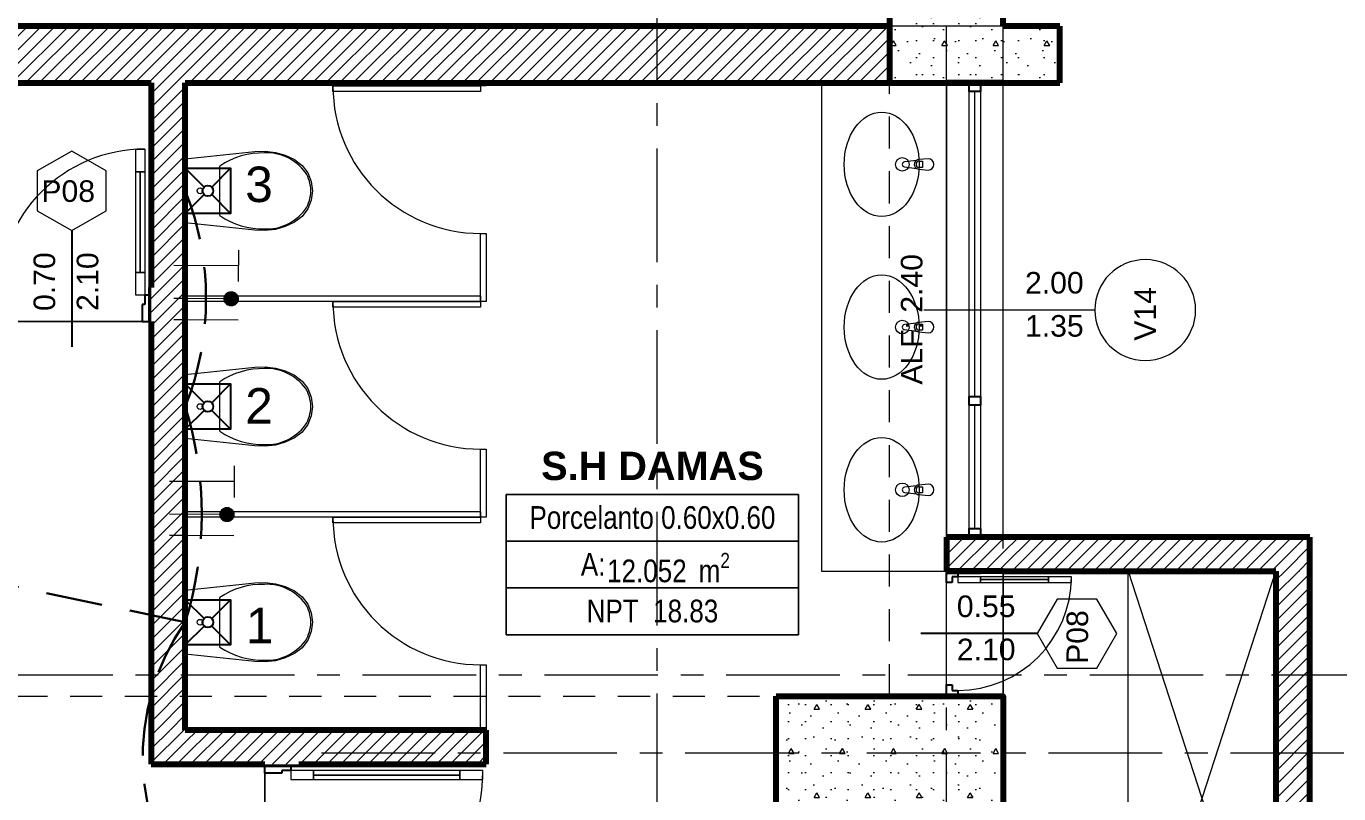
# Model space of a CAD drawing. Header units: inches. Extents: x -19 to 5698, y -728 to 92.
# Drawn here: x 417.27 to 423.05, y 16.97 to 20.35 of the extents above; entities that cross this region are included whole.
import ezdxf

# ---------------------------------------------------------------- set-up
doc = ezdxf.new("R2010")
doc.units = ezdxf.units.IN
doc.header["$MEASUREMENT"] = 0
doc.set_wipeout_variables(frame=1)
for name, pattern in [('ACAD_ISO04W100', [30, 24, -3, 0, -3]), ('HIDDEN', [0.375, 0.25, -0.125]), ('Hidden Line', [0.195611, 0.141111, -0.0545]), ('Línea Oculta', [0.195611, 0.141111, -0.0545]), ('Punto & Raya', [0.65, 0.5, -0.075, 0, -0.075]), ('RAYITAS', [0.375, 0.25, -0.125]), ('Wipeout_Contour', [1, 0, -1])]:
    doc.linetypes.add(name, pattern=pattern)
for name, color, linetype, lineweight in [('00 conduct tomacorr', 120, 'HIDDEN', 30), ('00 IE LUZ EMERGENCIA', 253, 'Continuous', 0), ('T-TECHO-E', 150, 'Continuous', 20), ('TOMACORRIENTE', 22, 'RAYITAS', 9)]:
    doc.layers.add(name, color=color, linetype=linetype, lineweight=lineweight)
for name, color, linetype in [('02 _ ARQ _ ALB _ Ejes Generales', 251, 'Continuous'), ('02 _ ARQ _ ZON _ Espacio.3D', 7, 'Continuous'), ('08 _ STR _ EXT _ 06 Columnas', 7, 'Continuous'), ('08 _ STR _ EXT _ 06 Elementos de Fachada', 7, 'Continuous'), ('08 _ STR _ EXT _ 07 Losa Aligerada', 7, 'Continuous'), ('08 _ STR _ EXT _ 09 Vigas', 251, 'Continuous'), ('Dibujo 2D - General', 7, 'Continuous'), ('Estructura - 04 MURO', 7, 'Continuous'), ('Fluxometro E. Baño', 140, 'Continuous'), ('Fluxometro E. Mingitorio', 117, 'Continuous'), ('Interior - Sanitarios', 7, 'Continuous'), ('Marcador - Secciones', 7, 'Continuous')]:
    doc.layers.add(name, color=color, linetype=linetype)
doc.styles.add('Annotative', font='arial.ttf')
doc.styles.add('Estilo_Generado_4', font='swisse.ttf')
doc.styles.add('Estilo_Generado_8', font='arialbd.ttf')
doc.styles.add('Estilo_Generado_9', font='ARIALN.TTF')
pattern_1 = [(0, (370.00008, 2e-08), (0, 0.3897114), [0.024375, -0.200625]), (0, (370.11258, 0.19486), (0, 0.3897114), [0.024375, -0.200625]), (60, (370.00008, 2e-08), (-0.3375, 0.1948557), [0.024375, -0.200625]), (60, (370.22508, 2e-08), (-0.3375, 0.1948557), [0.024375, -0.200625]), (120, (370.02445, 2e-08), (0.3375, 0.1948557), [0.024375, -0.200625]), (120, (370.24945, 2e-08), (0.3375, 0.1948557), [0.024375, -0.200625]), (0, (370.000076, 0.0375), (0, 0.075), [0, -0.075, 0, -0.1125]), (45, (370.037576, 0.0375), (-0.05303301, 0.05303301), [0, -0.05625, 0, -0.09375])]
pattern_2 = [(45, (370.000076, 2e-08), (-0.030052038, 0.030052038), [])]

# ---------------------------------------------------------------- blocks, each defined once
blk = doc.blocks.new('Flux E Baño')
at = {"layer": 'Fluxometro E. Baño'}
for p, q in [((-0.075, 0.15), (-0.0126, 0.0876)), ((0.075, 0.15), (0.0126, 0.0876)), ((-0.0126, 0.0624), (-0.075, 0)), ((0.0126, 0.0624), (0.075, 0))]:
    blk.add_line(p, q, dxfattribs=at)
blk.add_lwpolyline([(-0.075, 0.15), (0.075, 0.15), (0.075, 0), (-0.075, 0)], close=True, dxfattribs=at)
at = {"layer": 'Fluxometro E. Baño', "color": 242, "true_color": 0xcd2027}
blk.add_circle((0, 0.075), 0.0178, dxfattribs=at)
blk = doc.blocks.new('a')
at = {"layer": 'TOMACORRIENTE', "ltscale": 0.05}
h = blk.add_hatch(color=4, dxfattribs=at)
edge = h.paths.add_edge_path()
edge.add_arc((0, 0.0752), 0.0211, 0, 360)
at = {"layer": 'TOMACORRIENTE', "color": 4}
for p, q in [((-0.1455, 0.0963), (-0.0515, 0.0963)), ((-0.0985, 0.0963), (-0.0985, -0.0966)), ((0, 0.0963), (0, -0.0963)), ((0.0623, -0.0963), (0.0623, 0.0963))]:
    blk.add_line(p, q, dxfattribs=at)
blk.add_circle((0, 0.0752), 0.0211, dxfattribs=at)
blk = doc.blocks.new('CABLE 3FACE')
at = {"layer": 'T-TECHO-E', "rotation": 59.94170052614085}
blk.add_blockref('a', (0, 0), dxfattribs=at)

msp = doc.modelspace()

# ---------------------------------------------------------------- hatches: boundary and pattern name
at = {"layer": '08 _ STR _ EXT _ 06 Columnas', "linetype": 'Continuous', "lineweight": 9}
h = msp.add_hatch(dxfattribs=at)
h.set_pattern_fill('HORMIGÓN_EN_MASA_0002', style=0, pattern_type=2)
h.set_pattern_definition(pattern_1)
h.paths.add_polyline_path([(421.3201, 20.1), (421.5701, 20.1), (421.3201, 20.35)])
h = msp.add_hatch(dxfattribs=at)
h.set_pattern_fill('HORMIGÓN_EN_MASA_0002', style=0, pattern_type=2)
h.set_pattern_definition(pattern_1)
h.paths.add_polyline_path([(421.3201, 20.35), (421.5701, 20.1), (421.5701, 20.1), (421.5701, 20.35)])
h = msp.add_hatch(dxfattribs=at)
h.set_pattern_fill('HORMIGÓN_EN_MASA_0002', style=0, pattern_type=2)
h.set_pattern_definition(pattern_1)
h.paths.add_polyline_path([(420.5701, 17.4), (420.5701, 16.9), (421.0701, 16.9), (421.0701, 16.4), (421.5701, 16.4), (421.5701, 17.4)])
at = {"layer": '08 _ STR _ EXT _ 06 Elementos de Fachada', "linetype": 'Continuous', "lineweight": 9}
h = msp.add_hatch(dxfattribs=at)
h.set_pattern_fill('HORMIGÓN_EN_MASA_0002', color=250, style=0, pattern_type=2)
h.set_pattern_definition(pattern_1)
h.paths.add_polyline_path([(421.5701, 20.1), (421.8201, 20.1), (421.8201, 20.35), (421.5701, 20.35)])

# ---------------------------------------------------------------- linework, layer by layer
at = {"layer": '02 _ ARQ _ ZON _ Espacio.3D', "color": 251, "linetype": 'Continuous', "lineweight": 13}
for p, q in [((420.6694, 18.2878), (419.3831, 18.2878)), ((419.3831, 18.2878), (419.3831, 17.6701)), ((419.3831, 18.2878), (420.6694, 18.2878)), ((419.3831, 18.0819), (419.3831, 18.2878)), ((420.6694, 17.6701), (420.6694, 18.2878)), ((420.6694, 18.2878), (420.6694, 18.0819)), ((420.6694, 18.0819), (419.3831, 18.0819)), ((419.3831, 18.0819), (420.6694, 18.0819)), ((419.3831, 17.876), (419.3831, 18.0819)), ((420.6694, 18.0819), (420.6694, 17.876)), ((420.6694, 17.876), (419.3831, 17.876)), ((419.3831, 17.876), (420.6694, 17.876)), ((419.3831, 17.6701), (419.3831, 17.876)), ((420.6694, 17.876), (420.6694, 17.6701)), ((419.3831, 17.6701), (420.6694, 17.6701)), ((420.6694, 17.6701), (419.3831, 17.6701))]:
    msp.add_line(p, q, dxfattribs=at)
at = {"layer": '02 _ ARQ _ ZON _ Espacio.3D', "color": 254, "linetype": 'Continuous', "lineweight": 0, "flags": 128}
msp.add_lwpolyline([(390.0701, 17.4), (414.5701, 17.4), (414.5701, 16.25), (415.7701, 16.25), (415.7701, 15.5372), (417.4201, 15.5372), (417.4201, 15.1499), (418.3201, 15.1499), (418.3204, 17.1), (417.8201, 17.1), (417.8201, 19.05), (415.6804, 19.05), (415.6804, 20.35), (416.6701, 20.35)], dxfattribs=at)
at = {"layer": '02 _ ARQ _ ZON _ Espacio.3D', "color": 9, "linetype": 'Continuous', "lineweight": 5, "flags": 128}
for points in [[(415.8304, 20.1), (415.8304, 19.2), (417.12, 19.2), (417.12, 19.05), (417.82, 19.05), (417.82, 20.1)], [(417.97, 20.1), (417.97, 17.2499), (419.295, 17.2499), (419.295, 17.0999), (418.3201, 17.0999), (418.3201, 16.1999), (421.3201, 16.1999), (421.3201, 16.4), (421.07, 16.4), (421.07, 16.9), (420.57, 16.9), (420.57, 17.4), (421.3201, 17.4), (421.3201, 20.1)]]:
    msp.add_lwpolyline(points, close=True, dxfattribs=at)
at = {"layer": '08 _ STR _ EXT _ 06 Columnas', "color": 7, "linetype": 'Continuous', "lineweight": 80, "flags": 128}
for points in [[(421.3201, 20.1), (421.5701, 20.1)], [(421.5701, 20.1), (421.5701, 20.1)]]:
    msp.add_lwpolyline(points, dxfattribs=at)
msp.add_lwpolyline([(420.5701, 17.4), (421.5701, 17.4), (421.5701, 16.4), (421.0701, 16.4), (421.0701, 16.9), (420.5701, 16.9)], close=True, dxfattribs=at)
at = {"layer": '08 _ STR _ EXT _ 06 Elementos de Fachada', "color": 7, "linetype": 'Continuous', "lineweight": 80, "flags": 128}
for points in [[(421.8201, 20.35), (421.5701, 20.35)], [(421.8201, 20.1), (421.8201, 20.35)], [(421.5701, 20.1), (421.8201, 20.1)]]:
    msp.add_lwpolyline(points, dxfattribs=at)
at = {"layer": '08 _ STR _ EXT _ 07 Losa Aligerada', "color": 7, "linetype": 'Continuous', "lineweight": 18, "flags": 128}
msp.add_lwpolyline([(408.0698, 4.1), (413.5698, 4.1), (413.5698, 6.8828), (414.5701, 6.8828), (414.5701, 7.2038), (421.5701, 7.2038), (421.5701, 15.1499), (421.57, 15.1499), (421.57, 15.7999), (421.5701, 15.7999), (421.5701, 17.9501), (421.5701, 20.35), (419.0801, 20.35), (416.6701, 20.35), (416.6701, 22.35), (416.6701, 22.6), (416.6701, 24.5), (416.6701, 24.75), (416.6701, 26.75), (421.5701, 26.75), (421.5701, 29.7)], dxfattribs=at)
for points in [[(422.9201, 18.1001), (421.5701, 18.1001), (421.5701, 15.7999), (422.77, 15.7999), (422.7701, 15.1499), (421.5701, 15.1499), (421.5701, 14.9999), (422.9201, 14.9999)], [(422.12, 17.9499), (422.77, 17.9499), (422.77, 15.9499), (422.12, 15.9499)]]:
    msp.add_lwpolyline(points, close=True, dxfattribs=at)
at = {"layer": 'Estructura - 04 MURO', "color": 251, "linetype": 'Línea Oculta', "lineweight": 13}
msp.add_line((421.5201, 20.35), (421.3701, 20.35), dxfattribs=at)
msp.add_line((421.5201, 20.35), (421.3701, 20.35), dxfattribs=at)
at = {"layer": 'Estructura - 04 MURO', "color": 7, "linetype": 'Continuous', "lineweight": 80}
for p, q in [((421.4201, 20.1), (421.3201, 20.1)), ((421.4201, 20.1), (421.3201, 20.1)), ((421.4701, 20.1), (421.4201, 20.1)), ((421.4701, 20.1), (421.4201, 20.1)), ((421.4701, 20.1), (421.4201, 20.1)), ((421.5701, 20.1), (421.4701, 20.1)), ((421.5701, 20.1), (421.4701, 20.1)), ((417.8201, 19.165), (417.8201, 19.2)), ((417.8201, 19.165), (417.8201, 19.2)), ((417.8201, 19.05), (417.8201, 19.165)), ((417.8201, 19.05), (417.8201, 19.165)), ((417.8201, 19.05), (417.8201, 19.165)), ((421.3201, 17.4), (421.3701, 17.4)), ((421.3201, 17.4), (421.3701, 17.4)), ((421.3201, 17.4), (421.3701, 17.4)), ((421.3701, 17.4), (421.4701, 17.4)), ((421.3701, 17.4), (421.4701, 17.4)), ((418.3201, 17.0999), (418.4351, 17.0999)), ((418.3201, 17.0999), (418.4351, 17.0999)), ((418.3201, 17.0999), (418.4351, 17.0999)), ((418.4351, 17.0999), (418.4701, 17.0999)), ((418.4351, 17.0999), (418.4701, 17.0999))]:
    msp.add_line(p, q, dxfattribs=at)
at = {"layer": 'Estructura - 04 MURO', "color": 165, "linetype": 'Continuous', "lineweight": 25}
for p, q in [((421.4201, 20.0625), (421.4201, 20.1)), ((421.4701, 20.0625), (421.4201, 20.0625)), ((421.4701, 20.1), (421.4701, 20.0625)), ((417.7921, 19.125), (417.7801, 19.125)), ((417.7801, 19.125), (417.7801, 19.05)), ((417.8201, 19.165), (417.7921, 19.165)), ((417.7921, 19.165), (417.7921, 19.125)), ((417.8201, 19.05), (417.8201, 19.165)), ((417.7801, 19.05), (417.8201, 19.05)), ((421.4201, 18.7), (421.4201, 18.7188)), ((421.4201, 18.7188), (421.4701, 18.7188)), ((421.4701, 18.7188), (421.4701, 18.7)), ((421.4201, 18.6813), (421.4201, 18.7)), ((421.4701, 18.6813), (421.4201, 18.6813)), ((421.4701, 18.7), (421.4701, 18.6813)), ((421.4201, 18.1376), (421.4701, 18.1376)), ((421.3451, 17.9001), (421.3201, 17.9001)), ((421.3201, 17.45), (421.3451, 17.45)), ((421.3201, 17.4), (421.3201, 17.45)), ((421.3451, 17.45), (421.3451, 17.425)), ((421.3701, 17.4), (421.3201, 17.4)), ((421.3451, 17.425), (421.3701, 17.425)), ((421.3701, 17.425), (421.3701, 17.4)), ((418.3201, 17.0999), (418.4351, 17.0999)), ((418.3201, 17.0599), (418.3201, 17.0999)), ((418.4351, 17.0999), (418.4351, 17.0719)), ((418.3951, 17.0599), (418.3201, 17.0599)), ((418.4351, 17.0719), (418.3951, 17.0719)), ((418.3951, 17.0719), (418.3951, 17.0599))]:
    msp.add_line(p, q, dxfattribs=at)
at = {"layer": 'Estructura - 04 MURO', "color": 165, "linetype": 'Continuous', "lineweight": 15}
for p, q in [((421.4201, 18.7188), (421.4201, 20.0625)), ((421.4451, 18.7188), (421.4451, 20.0625)), ((421.4701, 20.0625), (421.4701, 18.7188)), ((417.7521, 19.709), (417.7521, 19.809)), ((417.7521, 19.809), (417.7921, 19.809)), ((417.7921, 19.809), (417.7921, 19.709)), ((417.7921, 19.709), (417.7521, 19.709)), ((417.7721, 19.709), (417.7721, 19.265)), ((417.7521, 19.165), (417.7521, 19.265)), ((417.7521, 19.265), (417.7921, 19.265)), ((417.7921, 19.265), (417.7921, 19.165)), ((417.7921, 19.165), (417.7521, 19.165)), ((421.9731, 19.1), (421.2201, 19.1)), ((421.4201, 18.1376), (421.4201, 18.6813)), ((421.4451, 18.1376), (421.4451, 18.6813)), ((421.4701, 18.6813), (421.4701, 18.1376)), ((421.7701, 17.9126), (421.4701, 17.9126)), ((421.3701, 17.9001), (421.4701, 17.9001)), ((421.7701, 17.9001), (421.8701, 17.9001)), ((418.5351, 17.0719), (418.4351, 17.0719)), ((418.4351, 17.0719), (418.4351, 17.0319)), ((418.5351, 17.0319), (418.5351, 17.0719)), ((419.1791, 17.0519), (418.5351, 17.0519)), ((419.2791, 17.0719), (419.1791, 17.0719)), ((419.1791, 17.0719), (419.1791, 17.0319)), ((419.2791, 17.0319), (419.2791, 17.0719)), ((418.4351, 17.0319), (418.5351, 17.0319)), ((419.1791, 17.0319), (419.2791, 17.0319))]:
    msp.add_line(p, q, dxfattribs=at)
at = {"layer": 'Estructura - 04 MURO', "color": 152, "linetype": 'Continuous', "lineweight": 25}
for p, q in [((417.4701, 19.45), (417.4701, 18.9375)), ((421.7201, 17.675), (421.2076, 17.675))]:
    msp.add_line(p, q, dxfattribs=at)
at = {"layer": 'Estructura - 04 MURO', "color": 251, "linetype": 'Continuous', "lineweight": 13, "flags": 128}
for points in [[(417.4701, 19.8), (417.3185, 19.7125), (417.3185, 19.5375), (417.4701, 19.45), (417.6216, 19.5375), (417.6216, 19.7125)], [(422.0701, 17.675), (421.9826, 17.8266), (421.8076, 17.8266), (421.7201, 17.675), (421.8076, 17.5235), (421.9826, 17.5235)]]:
    msp.add_lwpolyline(points, close=True, dxfattribs=at)
at = {"layer": 'Estructura - 04 MURO', "color": 165, "linetype": 'Continuous', "lineweight": 15, "flags": 128}
for points in [[(417.7721, 19.709), (417.7721, 19.265), (417.7521, 19.265), (417.7521, 19.709)], [(417.7921, 19.709), (417.7921, 19.265), (417.7721, 19.265), (417.7721, 19.709)], [(421.7701, 17.9126), (421.4701, 17.9126), (421.4701, 17.9001), (421.7701, 17.9001)], [(419.1791, 17.0719), (418.5351, 17.0719), (418.5351, 17.0519), (419.1791, 17.0519)], [(419.1791, 17.0519), (418.5351, 17.0519), (418.5351, 17.0319), (419.1791, 17.0319)]]:
    msp.add_lwpolyline(points, close=True, dxfattribs=at)
at = {"layer": 'Estructura - 04 MURO', "color": 251, "linetype": 'Continuous', "lineweight": 13, "flags": 128}
msp.add_lwpolyline([(422.1951, 18.8781, 1), (422.1951, 19.322, 1)], format="xyb", close=True, dxfattribs=at)
at = {"layer": 'Estructura - 04 MURO', "color": 165, "linetype": 'Continuous', "lineweight": 15}
for centre, radius, start, end in [((417.7921, 19.165), 0.644, 90, 180), ((418.4351, 17.0719), 0.844, 269.99999, 359.99999)]:
    msp.add_arc(centre, radius, start, end, dxfattribs=at)
at = {"layer": 'Interior - Sanitarios', "color": 205, "linetype": 'Continuous', "lineweight": 13}
for p, q in [((420.7701, 20.0999), (420.7701, 17.9499)), ((420.7701, 20.0999), (421.3201, 20.0999)), ((421.3201, 20.0999), (421.3201, 17.9499)), ((421.2003, 19.7552), (421.2151, 19.7552)), ((421.2151, 19.728), (421.2003, 19.728)), ((421.2151, 19.7552), (421.2151, 19.728)), ((421.2003, 19.0385), (421.2151, 19.0385)), ((421.2151, 19.0113), (421.2003, 19.0113)), ((421.2151, 19.0385), (421.2151, 19.0113)), ((421.2003, 18.3219), (421.2151, 18.3219)), ((421.2151, 18.3219), (421.2151, 18.2947)), ((421.2151, 18.2947), (421.2003, 18.2947)), ((420.7701, 17.9499), (421.3201, 17.9499))]:
    msp.add_line(p, q, dxfattribs=at)
at = {"layer": 'Interior - Sanitarios', "color": 251, "linetype": 'Continuous', "lineweight": 13}
for p, q in [((418.1215, 19.6249), (418.1215, 19.7339)), ((418.1215, 19.516), (418.1215, 19.6249)), ((418.1215, 18.6749), (418.1215, 18.7839)), ((418.1215, 18.566), (418.1215, 18.6749)), ((418.1215, 17.7249), (418.1215, 17.8339)), ((418.1215, 17.616), (418.1215, 17.7249))]:
    msp.add_line(p, q, dxfattribs=at)
at = {"layer": 'Interior - Sanitarios', "color": 175, "linetype": 'Continuous', "lineweight": 13}
for p, q in [((419.27, 19.1499), (419.27, 19.4374)), ((419.27, 19.4374), (419.295, 19.4374)), ((419.295, 19.4374), (419.295, 19.1499)), ((419.27, 19.1374), (419.27, 19.1499)), ((419.295, 19.1374), (419.27, 19.1374)), ((419.295, 19.1499), (419.295, 19.1374)), ((419.27, 18.1999), (419.27, 18.4874)), ((419.27, 18.4874), (419.295, 18.4874)), ((419.295, 18.4874), (419.295, 18.1999)), ((419.27, 18.1874), (419.27, 18.1999)), ((419.295, 18.1999), (419.295, 18.1874)), ((419.295, 18.1874), (419.27, 18.1874))]:
    msp.add_line(p, q, dxfattribs=at)
at = {"layer": 'Interior - Sanitarios', "color": 7, "linetype": 'Continuous', "lineweight": 13, "flags": 128}
for points in [[(419.27, 20.0624), (418.62, 20.0624), (418.62, 20.0874), (419.27, 20.0874)], [(419.27, 19.1124), (418.62, 19.1124), (418.62, 19.1374), (419.27, 19.1374)], [(419.27, 18.1624), (418.62, 18.1624), (418.62, 18.1874), (419.27, 18.1874)]]:
    msp.add_lwpolyline(points, close=True, dxfattribs=at)
at = {"layer": 'Interior - Sanitarios', "color": 175, "linetype": 'Continuous', "lineweight": 13, "flags": 128}
for points in [[(419.295, 20.0874), (419.27, 20.0874), (419.27, 20.0999), (419.295, 20.0999)], [(417.97, 19.1374), (417.97, 19.1624), (419.27, 19.1624), (419.27, 19.1374)], [(417.97, 18.1874), (417.97, 18.2124), (419.27, 18.2124), (419.27, 18.1874)], [(419.295, 17.2499), (419.27, 17.2499), (419.27, 17.5374), (419.295, 17.5374)]]:
    msp.add_lwpolyline(points, close=True, dxfattribs=at)
at = {"layer": 'Interior - Sanitarios', "color": 251, "linetype": 'Continuous', "lineweight": 13, "flags": 128}
for points in [[(418.3668, 19.7944), (418.4103, 19.7819), (418.4514, 19.7629), (418.4839, 19.7373), (418.5089, 19.7043), (418.5246, 19.666), (418.53, 19.6249), (418.5246, 19.5839), (418.5089, 19.5456), (418.4839, 19.5125), (418.4514, 19.4869), (418.4103, 19.4679), (418.3668, 19.4555), (418.3219, 19.45), (418.2766, 19.4516), (417.97, 19.484), (417.97, 19.7659), (418.2766, 19.7983), (418.3219, 19.7998)], [(418.3668, 18.8444), (418.4103, 18.8319), (418.4514, 18.8129), (418.4839, 18.7873), (418.5089, 18.7543), (418.5246, 18.716), (418.53, 18.6749), (418.5246, 18.6339), (418.5089, 18.5956), (418.4839, 18.5625), (418.4514, 18.5369), (418.4103, 18.5179), (418.3668, 18.5055), (418.3219, 18.5), (418.2766, 18.5016), (417.97, 18.534), (417.97, 18.8159), (418.2766, 18.8483), (418.3219, 18.8498)], [(418.3668, 17.8944), (418.4103, 17.8819), (418.4514, 17.8629), (418.4839, 17.8373), (418.5089, 17.8043), (418.5246, 17.766), (418.53, 17.7249), (418.5246, 17.6839), (418.5089, 17.6456), (418.4839, 17.6125), (418.4514, 17.5869), (418.4103, 17.5679), (418.3668, 17.5555), (418.3219, 17.55), (418.2766, 17.5516), (417.97, 17.584), (417.97, 17.8659), (418.2766, 17.8983), (418.3219, 17.8998)]]:
    msp.add_lwpolyline(points, close=True, dxfattribs=at)
at = {"layer": 'Interior - Sanitarios', "color": 205, "linetype": 'Continuous', "lineweight": 13, "flags": 128}
for points in [[(421.2401, 19.7666), (421.1981, 19.7626, 0.12102), (421.1886, 19.7593), (421.1357, 19.7527, 0.882566), (421.1357, 19.7305), (421.1886, 19.7239, 0.12102), (421.1981, 19.7206), (421.2401, 19.7166, 1)], [(421.2401, 19.0499), (421.1981, 19.0459, 0.12102), (421.1886, 19.0427), (421.1357, 19.036, 0.882566), (421.1357, 19.0138), (421.1886, 19.0072, 0.12102), (421.1981, 19.0039), (421.2401, 18.9999, 1)], [(421.2401, 18.3333), (421.1981, 18.3293, 0.12102), (421.1886, 18.326), (421.1357, 18.3194, 0.882566), (421.1357, 18.2972), (421.1886, 18.2905, 0.12102), (421.1981, 18.2873), (421.2401, 18.2833, 1)]]:
    msp.add_lwpolyline(points, format="xyb", close=True, dxfattribs=at)
at = {"layer": 'Interior - Sanitarios', "color": 205, "linetype": 'Continuous', "lineweight": 13}
for centre in [(421.1261, 19.7416), (421.1261, 19.0249), (421.1261, 18.3083)]:
    msp.add_circle(centre, 0.03, dxfattribs=at)
at = {"layer": 'Interior - Sanitarios', "color": 251, "linetype": 'Continuous', "lineweight": 13}
for centre in [(418.035, 19.6249), (418.035, 18.6749), (418.035, 17.7249)]:
    msp.add_circle(centre, 0.0127, dxfattribs=at)
at = {"layer": 'Interior - Sanitarios', "color": 7, "linetype": 'Continuous', "lineweight": 13}
for centre in [(419.27, 20.0874), (419.27, 19.1374), (419.27, 18.1874)]:
    msp.add_arc(centre, 0.65, 180, 270, dxfattribs=at)
at = {"layer": 'Interior - Sanitarios', "color": 205, "linetype": 'Continuous', "lineweight": 13}
for centre, radius, start, end in [((421.2, 19.7416), 0.0211, 122.77103, 237.22897), ((421.2003, 19.7416), 0.0136, 90, 270), ((421.2, 19.0249), 0.0211, 122.77103, 237.22897), ((421.2003, 19.0249), 0.0136, 90, 270), ((421.2, 18.3083), 0.0211, 122.77103, 237.22897), ((421.2003, 18.3083), 0.0136, 90, 270)]:
    msp.add_arc(centre, radius, start, end, dxfattribs=at)
for centre in [(421.0351, 19.7416), (421.0351, 19.0249), (421.0351, 18.3083)]:
    msp.add_ellipse(centre, major_axis=(0, 0.23), ratio=0.717391, dxfattribs=at)
at = {"layer": 'Interior - Sanitarios', "color": 251, "linetype": 'Continuous', "lineweight": 13}
for centre, major_axis, start_param, end_param in [((418.3095, 19.3668), (0, 0.4253), 6.259569, 6.81259), ((418.3308, 19.5355), (0, 0.2569), 5.438328, 6.338917), ((418.4012, 19.6241), (0, 0.1385), 4.71825, 5.344893), ((418.4012, 19.6257), (0, 0.1385), 4.079884, 4.706528), ((418.3308, 19.7144), (0, 0.2569), 3.085865, 3.986454), ((418.3095, 19.883), (0, 0.4253), 2.61219, 3.165211), ((418.3095, 18.4168), (0, 0.4253), 6.259569, 6.81259), ((418.3308, 18.5855), (0, 0.2569), 5.438328, 6.338917), ((418.4012, 18.6741), (0, 0.1385), 4.71825, 5.344893), ((418.4012, 18.6757), (0, 0.1385), 4.079884, 4.706528), ((418.3095, 18.933), (0, 0.4253), 2.61219, 3.165211), ((418.3308, 18.7644), (0, 0.2569), 3.085865, 3.986454), ((418.3095, 17.4668), (0, 0.4253), 6.259569, 6.81259), ((418.3308, 17.6355), (0, 0.2569), 5.438328, 6.338917), ((418.4012, 17.7241), (0, 0.1385), 4.71825, 5.344893), ((418.4012, 17.7257), (0, 0.1385), 4.079884, 4.706528), ((418.3308, 17.8144), (0, 0.2569), 3.085865, 3.986454), ((418.3095, 17.983), (0, 0.4253), 2.61219, 3.165211)]:
    msp.add_ellipse(centre, major_axis=major_axis, ratio=0.875546, start_param=start_param, end_param=end_param, dxfattribs=at)

# ---------------------------------------------------------------- texts
at = {"layer": '00 IE LUZ EMERGENCIA', "style": 'Annotative'}
for tag, p in [('3', (418.2339, 19.5756, 0)), ('2', (418.2339, 18.6001, 0)), ('1', (418.2372, 17.6326, 0))]:
    msp.add_attdef(tag, p, '', height=0.1562, dxfattribs=at)
at = {"layer": '02 _ ARQ _ ZON _ Espacio.3D', "color": 251, "lineweight": 25, "attachment_point": 2}
for s, insert, char_height, style in [('\\A1;{\\pqc;\\pt0;\\fArial|b1|i0|c0|p34;S.H DAMAS}', (420.0263, 18.4762), 0.125, 'Estilo_Generado_8'), ('\\A1;{\\pqc;\\pt0;\\fArial Narrow|b0|i0|c0|p34;Porcelanto 0.60x0.60}', (420.0263, 18.2363), 0.1, 'Estilo_Generado_9'), ('\\A1;{\\pqc;\\pt0;\\fArial Narrow|b0|i0|c0|p34;A: }', (419.7652, 18.03), 0.1, 'Estilo_Generado_9'), ('\\A1;{\\pqc;\\pt0,0.3;\\fArial Narrow|b0|i0|c0|p34;12.052\\fArial Narrow|b0|i0|c0|p34;\\A1{\\H.66x;\\S^  ;}\\fArial Narrow|b0|i0|c0|p34; m\\fArial Narrow|b0|i0|c0|p34;\\A1{\\H.66x;\\S2^  ;}}', (420.0969, 18.0304), 0.1, 'Estilo_Generado_9'), ('\\A1;{\\pqc;\\pt0;\\fArial Narrow|b0|i0|c0|p34;NPT  18.83}', (420.0263, 17.8246), 0.1, 'Estilo_Generado_9')]:
    msp.add_mtext(s, dxfattribs=dict(at, insert=insert, char_height=char_height, style=style))
at = {"layer": 'Estructura - 04 MURO', "color": 251, "lineweight": 25, "char_height": 0.095, "attachment_point": 7, "style": 'Estilo_Generado_4'}
for s, insert in [('\\A1;{\\pql;\\pt0;\\fSwis721 Ex BT|b0|i0|c0|p34;P08\\fSwis721 Ex BT|b0|i0|c0|p34;\\fSwis721 Ex BT|b0|i0|c0|p34;\\fSwis721 Ex BT|b0|i0|c0|p34;}', (417.3367, 19.575)), ('\\A1;{\\pql;\\pt0;\\fSwis721 Ex BT|b0|i0|c0|p34;2.00\\fSwis721 Ex BT|b0|i0|c0|p34;\\A1{\\H.66x;\\S^  ;}\\fSwis721 Ex BT|b0|i0|c0|p34;\\fSwis721 Ex BT|b0|i0|c0|p34;}', (421.6661, 19.1451)), ('\\A1;{\\pql;\\pt0;\\fSwis721 Ex BT|b0|i0|c0|p34;1.35\\fSwis721 Ex BT|b0|i0|c0|p34;\\A1{\\H.66x;\\S^  ;}\\fSwis721 Ex BT|b0|i0|c0|p34;\\fSwis721 Ex BT|b0|i0|c0|p34;}', (421.6661, 18.9551)), ('\\A1;{\\pql;\\pt0;\\fSwis721 Ex BT|b0|i0|c0|p34;0.55\\fSwis721 Ex BT|b0|i0|c0|p34;\\A1{\\H.66x;\\S^  ;}\\fSwis721 Ex BT|b0|i0|c0|p34;\\fSwis721 Ex BT|b0|i0|c0|p34;}', (421.3661, 17.7201)), ('\\A1;{\\pql;\\pt0;\\fSwis721 Ex BT|b0|i0|c0|p34;2.10\\fSwis721 Ex BT|b0|i0|c0|p34;\\A1{\\H.66x;\\S^  ;}\\fSwis721 Ex BT|b0|i0|c0|p34;\\fSwis721 Ex BT|b0|i0|c0|p34;}', (421.3661, 17.5301))]:
    msp.add_mtext(s, dxfattribs=dict(at, insert=insert))
at = {"layer": 'Estructura - 04 MURO', "color": 251, "lineweight": 25, "char_height": 0.095, "attachment_point": 7, "rotation": 90, "style": 'Estilo_Generado_4'}
for s, insert in [('\\A1;{\\pql;\\pt0;\\fSwis721 Ex BT|b0|i0|c0|p34;0.70\\fSwis721 Ex BT|b0|i0|c0|p34;\\A1{\\H.66x;\\S^  ;}\\fSwis721 Ex BT|b0|i0|c0|p34;\\fSwis721 Ex BT|b0|i0|c0|p34;}', (417.425, 19.096)), ('\\A1;{\\pql;\\pt0;\\fSwis721 Ex BT|b0|i0|c0|p34;2.10\\fSwis721 Ex BT|b0|i0|c0|p34;\\A1{\\H.66x;\\S^  ;}\\fSwis721 Ex BT|b0|i0|c0|p34;\\fSwis721 Ex BT|b0|i0|c0|p34;}', (417.615, 19.096)), ('\\A1;{\\pql;\\pt0;\\fSwis721 Ex BT|b0|i0|c0|p34;ALF: 2.40\\fSwis721 Ex BT|b0|i0|c0|p34;\\A1{\\H.66x;\\S^  ;}\\fSwis721 Ex BT|b0|i0|c0|p34;\\fSwis721 Ex BT|b0|i0|c0|p34;}', (421.2425, 18.7713)), ('\\A1;{\\pql;\\pt0;\\fSwis721 Ex BT|b0|i0|c0|p34;V14\\fSwis721 Ex BT|b0|i0|c0|p34;\\fSwis721 Ex BT|b0|i0|c0|p34;\\fSwis721 Ex BT|b0|i0|c0|p34;}', (422.2426, 18.965)), ('\\A1;{\\pql;\\pt0;\\fSwis721 Ex BT|b0|i0|c0|p34;P08\\fSwis721 Ex BT|b0|i0|c0|p34;\\fSwis721 Ex BT|b0|i0|c0|p34;\\fSwis721 Ex BT|b0|i0|c0|p34;}', (421.945, 17.5417))]:
    msp.add_mtext(s, dxfattribs=dict(at, insert=insert))

# ---------------------------------------------------------------- next in the draw order: wipeouts: each hides what was drawn before it
at = {"color": 254, "linetype": 'Wipeout_Contour', "lineweight": 0, "ltscale": 13058.995794}
msp.add_wipeout([(415.8304, 20.1), (421.0701, 20.1), (421.0701, 20.35), (415.8304, 20.35)], dxfattribs=at).dxf.layer = 'Estructura - 04 MURO'
at = {"color": 254, "linetype": 'Wipeout_Contour', "lineweight": 0, "ltscale": 13070.923316}
msp.add_wipeout([(421.3201, 17.9501), (421.5701, 17.9501), (421.5701, 18.1001), (421.3201, 18.1001)], dxfattribs=at).dxf.layer = 'Estructura - 04 MURO'
at = {"color": 254, "linetype": 'Wipeout_Contour', "lineweight": 0, "ltscale": 9807.820621}
msp.add_wipeout([(422.7701, 17.9501), (422.9201, 18.1001), (422.7701, 18.1001)], dxfattribs=at).dxf.layer = 'Estructura - 04 MURO'
at = {"color": 254, "linetype": 'Wipeout_Contour', "lineweight": 0, "ltscale": 9792.100888}
msp.add_wipeout([(417.9701, 17.2499), (417.8201, 17.0999), (417.9701, 17.0999)], dxfattribs=at).dxf.layer = 'Estructura - 04 MURO'

# ---------------------------------------------------------------- next in the draw order: hatches: boundary and pattern name
at = {"layer": '08 _ STR _ EXT _ 06 Columnas', "linetype": 'Continuous', "lineweight": 9}
h = msp.add_hatch(dxfattribs=at)
h.set_pattern_fill('HORMIGÓN_EN_MASA_0002', style=0, pattern_type=2)
h.set_pattern_definition(pattern_1)
h.paths.add_polyline_path([(421.0701, 20.7), (421.0701, 20.1), (421.3201, 20.1), (421.3201, 20.35), (421.5701, 20.35), (421.5701, 20.7)])
at = {"layer": 'Estructura - 04 MURO', "linetype": 'Continuous', "lineweight": 5}
h = msp.add_hatch(dxfattribs=at)
h.set_pattern_fill('LADRILLO_COMÚN_0002', color=250, style=0, pattern_type=2)
h.set_pattern_definition(pattern_2)
h.paths.add_polyline_path([(415.8304, 20.1), (421.0701, 20.1), (421.0701, 20.35), (415.8304, 20.35)])
h = msp.add_hatch(dxfattribs=at)
h.set_pattern_fill('LADRILLO_COMÚN_0002', color=250, style=0, pattern_type=2)
h.set_pattern_definition(pattern_2)
h.paths.add_polyline_path([(421.3201, 17.9501), (421.5701, 17.9501), (421.5701, 18.1001), (421.3201, 18.1001)])
h = msp.add_hatch(dxfattribs=at)
h.set_pattern_fill('LADRILLO_COMÚN_0002', color=250, style=0, pattern_type=2)
h.set_pattern_definition(pattern_2)
h.paths.add_polyline_path([(422.7701, 17.9501), (422.9201, 18.1001), (422.7701, 18.1001)])
h = msp.add_hatch(dxfattribs=at)
h.set_pattern_fill('LADRILLO_COMÚN_0002', color=250, style=0, pattern_type=2)
h.set_pattern_definition(pattern_2)
h.paths.add_polyline_path([(417.9701, 17.2499), (417.8201, 17.0999), (417.9701, 17.0999)])

# ---------------------------------------------------------------- next in the draw order: linework, layer by layer
at = {"layer": '02 _ ARQ _ ALB _ Ejes Generales', "color": 251, "linetype": 'Punto & Raya', "lineweight": 13, "true_color": 0x636466}
msp.add_line((421.3201, 3.05), (421.3201, 44.9), dxfattribs=at)
at = {"layer": '08 _ STR _ EXT _ 06 Columnas', "color": 7, "linetype": 'Continuous', "lineweight": 80, "flags": 128}
msp.add_lwpolyline([(421.5701, 20.35), (421.5701, 20.7), (421.0701, 20.7), (421.0701, 20.1), (421.3201, 20.1)], dxfattribs=at)
at = {"layer": '08 _ STR _ EXT _ 09 Vigas', "color": 251, "linetype": 'Hidden Line', "lineweight": 13, "true_color": 0x636466}
msp.add_line((421.0701, 17.4), (421.0701, 29.7), dxfattribs=at)
at = {"layer": 'Estructura - 04 MURO', "color": 165, "linetype": 'Continuous', "lineweight": 15}
for p, q in [((421.3201, 18.1001), (421.3201, 20.1)), ((421.5701, 18.1001), (421.5701, 20.1)), ((421.4701, 17.9251), (421.3701, 17.9251)), ((421.3701, 17.9251), (421.3701, 17.9001)), ((421.4701, 17.9001), (421.4701, 17.9251))]:
    msp.add_line(p, q, dxfattribs=at)
at = {"layer": 'Estructura - 04 MURO', "color": 7, "linetype": 'Continuous', "lineweight": 80}
for p, q in [((421.4201, 18.1001), (421.3201, 18.1001)), ((421.4201, 18.1001), (421.3201, 18.1001)), ((421.4701, 18.1001), (421.4201, 18.1001)), ((421.4701, 18.1001), (421.4201, 18.1001)), ((421.4701, 18.1001), (421.4201, 18.1001)), ((421.5701, 18.1001), (421.4701, 18.1001)), ((421.5701, 18.1001), (421.4701, 18.1001)), ((421.3201, 17.9501), (421.3701, 17.9501)), ((421.3201, 17.9501), (421.3701, 17.9501)), ((421.3201, 17.9501), (421.3701, 17.9501)), ((421.3701, 17.9501), (421.4701, 17.9501)), ((421.3701, 17.9501), (421.4701, 17.9501))]:
    msp.add_line(p, q, dxfattribs=at)
at = {"layer": 'Estructura - 04 MURO', "color": 165, "linetype": 'Continuous', "lineweight": 25}
for p, q in [((421.4201, 18.1001), (421.4201, 18.1376)), ((421.4701, 18.1376), (421.4701, 18.1001)), ((421.3201, 17.9501), (421.3701, 17.9501)), ((421.3201, 17.9001), (421.3201, 17.9501)), ((421.3701, 17.9251), (421.3451, 17.9251)), ((421.3451, 17.9251), (421.3451, 17.9001)), ((421.3701, 17.9501), (421.3701, 17.9251))]:
    msp.add_line(p, q, dxfattribs=at)
at = {"layer": 'Estructura - 04 MURO', "color": 7, "linetype": 'Continuous', "lineweight": 80, "flags": 128}
for points in [[(421.0701, 20.35), (415.6804, 20.35)], [(415.8304, 20.1), (417.8201, 20.1)], [(417.9701, 20.1), (421.0701, 20.1)], [(421.3201, 18.1001), (421.3201, 17.9501)], [(421.5701, 17.9501), (421.3201, 17.9501)]]:
    msp.add_lwpolyline(points, dxfattribs=at)
at = {"layer": 'Marcador - Secciones', "color": 251, "linetype": 'Punto & Raya', "lineweight": 13, "true_color": 0x636466}
msp.add_line((420.0455, 46.2111), (420.0455, 0.9472), dxfattribs=at)

# ---------------------------------------------------------------- next in the draw order: wipeouts: each hides what was drawn before it
at = {"color": 254, "linetype": 'Wipeout_Contour', "lineweight": 0, "ltscale": 13056.739411}
msp.add_wipeout([(417.8201, 20.1), (417.8201, 17.2499), (417.9701, 17.2499), (417.9701, 20.1)], dxfattribs=at).dxf.layer = 'Estructura - 04 MURO'
at = {"color": 254, "linetype": 'Wipeout_Contour', "lineweight": 0, "ltscale": 13076.493281}
msp.add_wipeout([(422.7701, 17.9501), (422.7701, 15.1499), (422.9201, 15.1499), (422.9201, 17.9501)], dxfattribs=at).dxf.layer = 'Estructura - 04 MURO'

# ---------------------------------------------------------------- next in the draw order: hatches: boundary and pattern name
at = {"layer": 'Estructura - 04 MURO', "linetype": 'Continuous', "lineweight": 5}
h = msp.add_hatch(dxfattribs=at)
h.set_pattern_fill('LADRILLO_COMÚN_0002', color=250, style=0, pattern_type=2)
h.set_pattern_definition(pattern_2)
h.paths.add_polyline_path([(417.8201, 20.1), (417.8201, 17.2499), (417.9701, 17.2499), (417.9701, 20.1)])
h = msp.add_hatch(dxfattribs=at)
h.set_pattern_fill('LADRILLO_COMÚN_0002', color=250, style=0, pattern_type=2)
h.set_pattern_definition(pattern_2)
h.paths.add_polyline_path([(422.7701, 17.9501), (422.7701, 15.1499), (422.9201, 15.1499), (422.9201, 17.9501)])

# ---------------------------------------------------------------- next in the draw order: linework, layer by layer
at = {"layer": '00 conduct tomacorr'}
for centre, radius, start, end in [((416.7782, 19.15), 1.283, 338.27209, 21.72705), ((416.4507, 18.1999), 1.5919, 342.63937, 17.36063), ((412.1609, -7.9124), 26.2873, 77.23291, 105.65251)]:
    msp.add_arc(centre, radius, start, end, dxfattribs=at)
at = {"layer": '08 _ STR _ EXT _ 09 Vigas', "color": 251, "linetype": 'Hidden Line', "lineweight": 13, "true_color": 0x636466}
msp.add_line((414.5701, 17.4), (421.0701, 17.4), dxfattribs=at)
msp.add_line((414.5701, 17.4), (421.0701, 17.4), dxfattribs=at)
at = {"layer": 'Estructura - 04 MURO', "color": 7, "linetype": 'Continuous', "lineweight": 80, "flags": 128}
msp.add_lwpolyline([(417.8201, 20.1), (417.8201, 19.2)], dxfattribs=at)
at = {"layer": 'Marcador - Secciones', "color": 251, "linetype": 'Punto & Raya', "lineweight": 13, "true_color": 0x636466}
msp.add_line((416.3507, 17.4928), (426.7072, 17.4928), dxfattribs=at)

# ---------------------------------------------------------------- next in the draw order: block references
at = {"layer": '00 conduct tomacorr', "xscale": 1.47256122672843, "yscale": 1.47256122672843, "zscale": 1.47256122672843, "rotation": 209.7894777823319}
for p in [(418.0612, 19.15), (418.0426, 18.1999)]:
    msp.add_blockref('CABLE 3FACE', p, dxfattribs=at)
at = {"layer": 'Fluxometro E. Mingitorio', "xscale": 1.326124489380591, "yscale": 1.326124489380591, "zscale": 1.326124489380591}
for p in [(418.0695, 19.5255), (418.0695, 18.5755), (418.0695, 17.6255)]:
    msp.add_blockref('Flux E Baño', p, dxfattribs=at)

# ---------------------------------------------------------------- next in the draw order: wipeouts: each hides what was drawn before it
at = {"color": 254, "linetype": 'Wipeout_Contour', "lineweight": 0, "ltscale": 9806.964293}
msp.add_wipeout([(422.7701, 17.9501), (422.9201, 17.9501), (422.9201, 18.1001)], dxfattribs=at).dxf.layer = 'Estructura - 04 MURO'
at = {"color": 254, "linetype": 'Wipeout_Contour', "lineweight": 0, "ltscale": 9792.956927}
msp.add_wipeout([(417.8201, 17.2499), (417.8201, 17.0999), (417.9701, 17.2499)], dxfattribs=at).dxf.layer = 'Estructura - 04 MURO'

# ---------------------------------------------------------------- next in the draw order: hatches: boundary and pattern name
at = {"layer": 'Estructura - 04 MURO', "linetype": 'Continuous', "lineweight": 5}
h = msp.add_hatch(dxfattribs=at)
h.set_pattern_fill('LADRILLO_COMÚN_0002', color=250, style=0, pattern_type=2)
h.set_pattern_definition(pattern_2)
h.paths.add_polyline_path([(422.7701, 17.9501), (422.9201, 17.9501), (422.9201, 18.1001)])
h = msp.add_hatch(dxfattribs=at)
h.set_pattern_fill('LADRILLO_COMÚN_0002', color=250, style=0, pattern_type=2)
h.set_pattern_definition(pattern_2)
h.paths.add_polyline_path([(417.8201, 17.2499), (417.8201, 17.0999), (417.9701, 17.2499)])

# ---------------------------------------------------------------- next in the draw order: linework, layer by layer
at = {"layer": 'Estructura - 04 MURO', "color": 7, "linetype": 'Continuous', "lineweight": 80, "flags": 128}
for points in [[(417.9701, 17.2499), (417.9701, 20.1)], [(417.8201, 19.05), (417.8201, 17.0999)], [(422.9201, 18.1001), (422.7701, 18.1001)], [(422.9201, 14.9999), (422.9201, 18.1001)], [(422.7701, 17.9501), (422.7701, 15.1499)], [(417.8201, 17.0999), (417.9701, 17.0999)]]:
    msp.add_lwpolyline(points, dxfattribs=at)

# ---------------------------------------------------------------- next in the draw order: wipeouts: each hides what was drawn before it
at = {"color": 254, "linetype": 'Wipeout_Contour', "lineweight": 0, "ltscale": 13073.8233}
msp.add_wipeout([(422.7701, 18.1001), (421.5701, 18.1001), (421.5701, 17.9501), (422.7701, 17.9501)], dxfattribs=at).dxf.layer = 'Estructura - 04 MURO'
at = {"color": 254, "linetype": 'Wipeout_Contour', "lineweight": 0, "ltscale": 13059.655182}
msp.add_wipeout([(417.9701, 17.0999), (419.2951, 17.0999), (419.2951, 17.2499), (417.9701, 17.2499)], dxfattribs=at).dxf.layer = 'Estructura - 04 MURO'

# ---------------------------------------------------------------- next in the draw order: hatches: boundary and pattern name
at = {"layer": 'Estructura - 04 MURO', "linetype": 'Continuous', "lineweight": 5}
h = msp.add_hatch(dxfattribs=at)
h.set_pattern_fill('LADRILLO_COMÚN_0002', color=250, style=0, pattern_type=2)
h.set_pattern_definition(pattern_2)
h.paths.add_polyline_path([(422.7701, 18.1001), (421.5701, 18.1001), (421.5701, 17.9501), (422.7701, 17.9501)])
h = msp.add_hatch(dxfattribs=at)
h.set_pattern_fill('LADRILLO_COMÚN_0002', color=250, style=0, pattern_type=2)
h.set_pattern_definition(pattern_2)
h.paths.add_polyline_path([(417.9701, 17.0999), (419.2951, 17.0999), (419.2951, 17.2499), (417.9701, 17.2499)])

# ---------------------------------------------------------------- next in the draw order: linework, layer by layer
at = {"layer": '00 conduct tomacorr'}
msp.add_arc((418.8077, 17.1349), 1.0246, 144.83824, 295.31034, dxfattribs=at)
at = {"layer": '02 _ ARQ _ ALB _ Ejes Generales', "color": 251, "linetype": 'Punto & Raya', "lineweight": 13, "true_color": 0x636466}
msp.add_line((418.5701, 17.15), (424.5701, 17.15), dxfattribs=at)
at = {"layer": '08 _ STR _ EXT _ 09 Vigas', "color": 251, "linetype": 'Hidden Line', "lineweight": 13, "true_color": 0x636466}
msp.add_line((421.5701, 7.2), (421.5701, 39.9), dxfattribs=at)
at = {"layer": 'Dibujo 2D - General', "color": 7, "linetype": 'ACAD_ISO04W100', "lineweight": 13}
for p, q in [((422.12, 15.9499), (422.77, 17.9499)), ((422.12, 17.9499), (422.77, 15.9499))]:
    msp.add_line(p, q, dxfattribs=at)
at = {"layer": 'Estructura - 04 MURO', "color": 165, "linetype": 'Continuous', "lineweight": 15}
for p, q in [((421.8701, 17.9251), (421.7701, 17.9251)), ((421.7701, 17.9251), (421.7701, 17.9001)), ((421.8701, 17.9001), (421.8701, 17.9251))]:
    msp.add_line(p, q, dxfattribs=at)
at = {"layer": 'Estructura - 04 MURO', "color": 7, "linetype": 'Continuous', "lineweight": 80, "flags": 128}
for points in [[(422.7701, 18.1001), (421.5701, 18.1001)], [(421.5701, 17.9501), (422.7701, 17.9501)], [(419.2951, 17.2499), (417.9701, 17.2499)], [(419.2951, 17.0999), (419.2951, 17.2499)], [(417.9701, 17.0999), (418.3201, 17.0999)], [(418.4701, 17.0999), (419.2951, 17.0999)]]:
    msp.add_lwpolyline(points, dxfattribs=at)
at = {"layer": 'Estructura - 04 MURO', "color": 165, "linetype": 'Continuous', "lineweight": 15, "flags": 128}
msp.add_lwpolyline([(421.7701, 17.9251), (421.4701, 17.9251), (421.4701, 17.9126), (421.7701, 17.9126)], close=True, dxfattribs=at)
at = {"layer": 'Estructura - 04 MURO', "color": 165, "linetype": 'Continuous', "lineweight": 15}
msp.add_arc((421.3701, 17.9251), 0.5001, 270, 0, dxfattribs=at)

doc.saveas('drawing.dxf')
